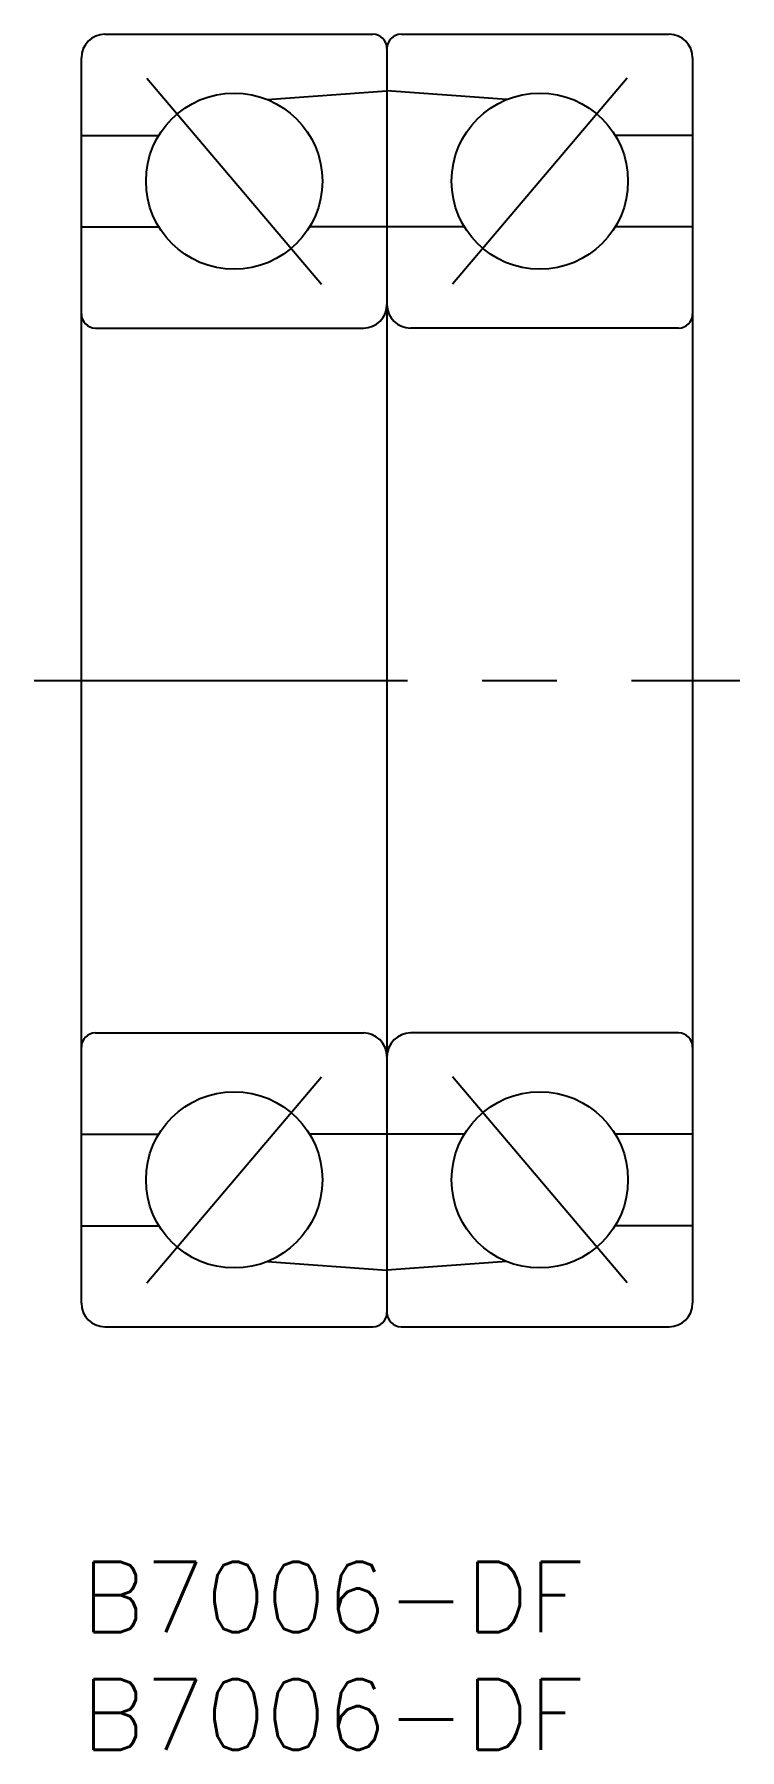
# Model space of a CAD drawing. Extents: x -2 to 28, y -8 to 65.
import ezdxf

# ---------------------------------------------------------------- set-up
doc = ezdxf.new("R2010")
doc.units = 0
doc.header["$LTSCALE"] = 0.5
doc.linetypes.add('CENTER', pattern=[50.8, 31.75, -6.35, 6.35, -6.35])
for name, color, linetype in [('MSM_CENTER', 1, 'CENTER'), ('MSM_CONTINUOUS', 7, 'CONTINUOUS'), ('MSM_PART_NUMBER', 7, 'CONTINUOUS')]:
    doc.layers.add(name, color=color, linetype=linetype)
doc.styles.get("Standard").update_dxf_attribs({"font": 'txt.shx', "height": 1, "bigfont": 'bigfont.shx'})

# ---------------------------------------------------------------- blocks, each defined once
blk = doc.blocks.new('*U2')
at = {"layer": 'MSM_PART_NUMBER'}
blk.add_text('B7006-DF', height=3, dxfattribs=at).set_placement((0, -3))
blk = doc.blocks.new('*U3')
at = {"layer": 'MSM_PART_NUMBER'}
blk.add_text('B7006-DF', height=3, dxfattribs=at).set_placement((0, -8))

msp = doc.modelspace()

# ---------------------------------------------------------------- linework, layer by layer
at = {"layer": 'MSM_CENTER'}
for p, q in [((2.784, 63.138), (10.216, 54.362)), ((23.216, 63.138), (15.784, 54.362)), ((-2, 37.5), (28, 37.5)), ((2.784, 11.862), (10.216, 20.638)), ((23.216, 11.862), (15.784, 20.638))]:
    msp.add_line(p, q, dxfattribs=at)
at = {"layer": 'MSM_CONTINUOUS'}
for p, q in [((1, 65), (12.4, 65)), ((13.6, 65), (25, 65)), ((13, 64.4), (13, 10.6)), ((0, 11), (0, 64)), ((26, 64), (26, 11)), ((7.903, 62.228), (13, 62.6)), ((18.097, 62.228), (13, 62.6)), ((0, 60.7), (3.297, 60.7)), ((26, 60.7), (22.703, 60.7)), ((0, 56.8), (3.297, 56.8)), ((16.297, 56.8), (9.703, 56.8)), ((26, 56.8), (22.703, 56.8)), ((0.6, 52.5), (12, 52.5)), ((25.4, 52.5), (14, 52.5)), ((0.6, 22.5), (12, 22.5)), ((25.4, 22.5), (14, 22.5)), ((0, 18.2), (3.297, 18.2)), ((16.297, 18.2), (9.703, 18.2)), ((26, 18.2), (22.703, 18.2)), ((0, 14.3), (3.297, 14.3)), ((26, 14.3), (22.703, 14.3)), ((7.903, 12.772), (13, 12.4)), ((18.097, 12.772), (13, 12.4)), ((1, 10), (12.4, 10)), ((13.6, 10), (25, 10))]:
    msp.add_line(p, q, dxfattribs=at)
for centre in [(6.5, 58.75), (19.5, 58.75), (6.5, 16.25), (19.5, 16.25)]:
    msp.add_circle(centre, 3.75, dxfattribs=at)
for centre, radius, start, end in [((1, 64), 1, 90, 180), ((12.4, 64.4), 0.6, 0, 90), ((13.6, 64.4), 0.6, 90, 180), ((25, 64), 1, 0, 90), ((12, 53.5), 1, 270, 0), ((14, 53.5), 1, 180, 270), ((0.6, 53.1), 0.6, 180, 270), ((25.4, 53.1), 0.6, 270, 0), ((0.6, 21.9), 0.6, 90, 180), ((12, 21.5), 1, 0, 90), ((14, 21.5), 1, 90, 180), ((25.4, 21.9), 0.6, 0, 90), ((1, 11), 1, 180, 270), ((25, 11), 1, 270, 0), ((12.4, 10.6), 0.6, 270, 0), ((13.6, 10.6), 0.6, 180, 270)]:
    msp.add_arc(centre, radius, start, end, dxfattribs=at)

# ---------------------------------------------------------------- block references
for name in ['*U2', '*U3']:
    msp.add_blockref(name, (0, 0), dxfattribs=at)

doc.saveas('drawing.dxf')
